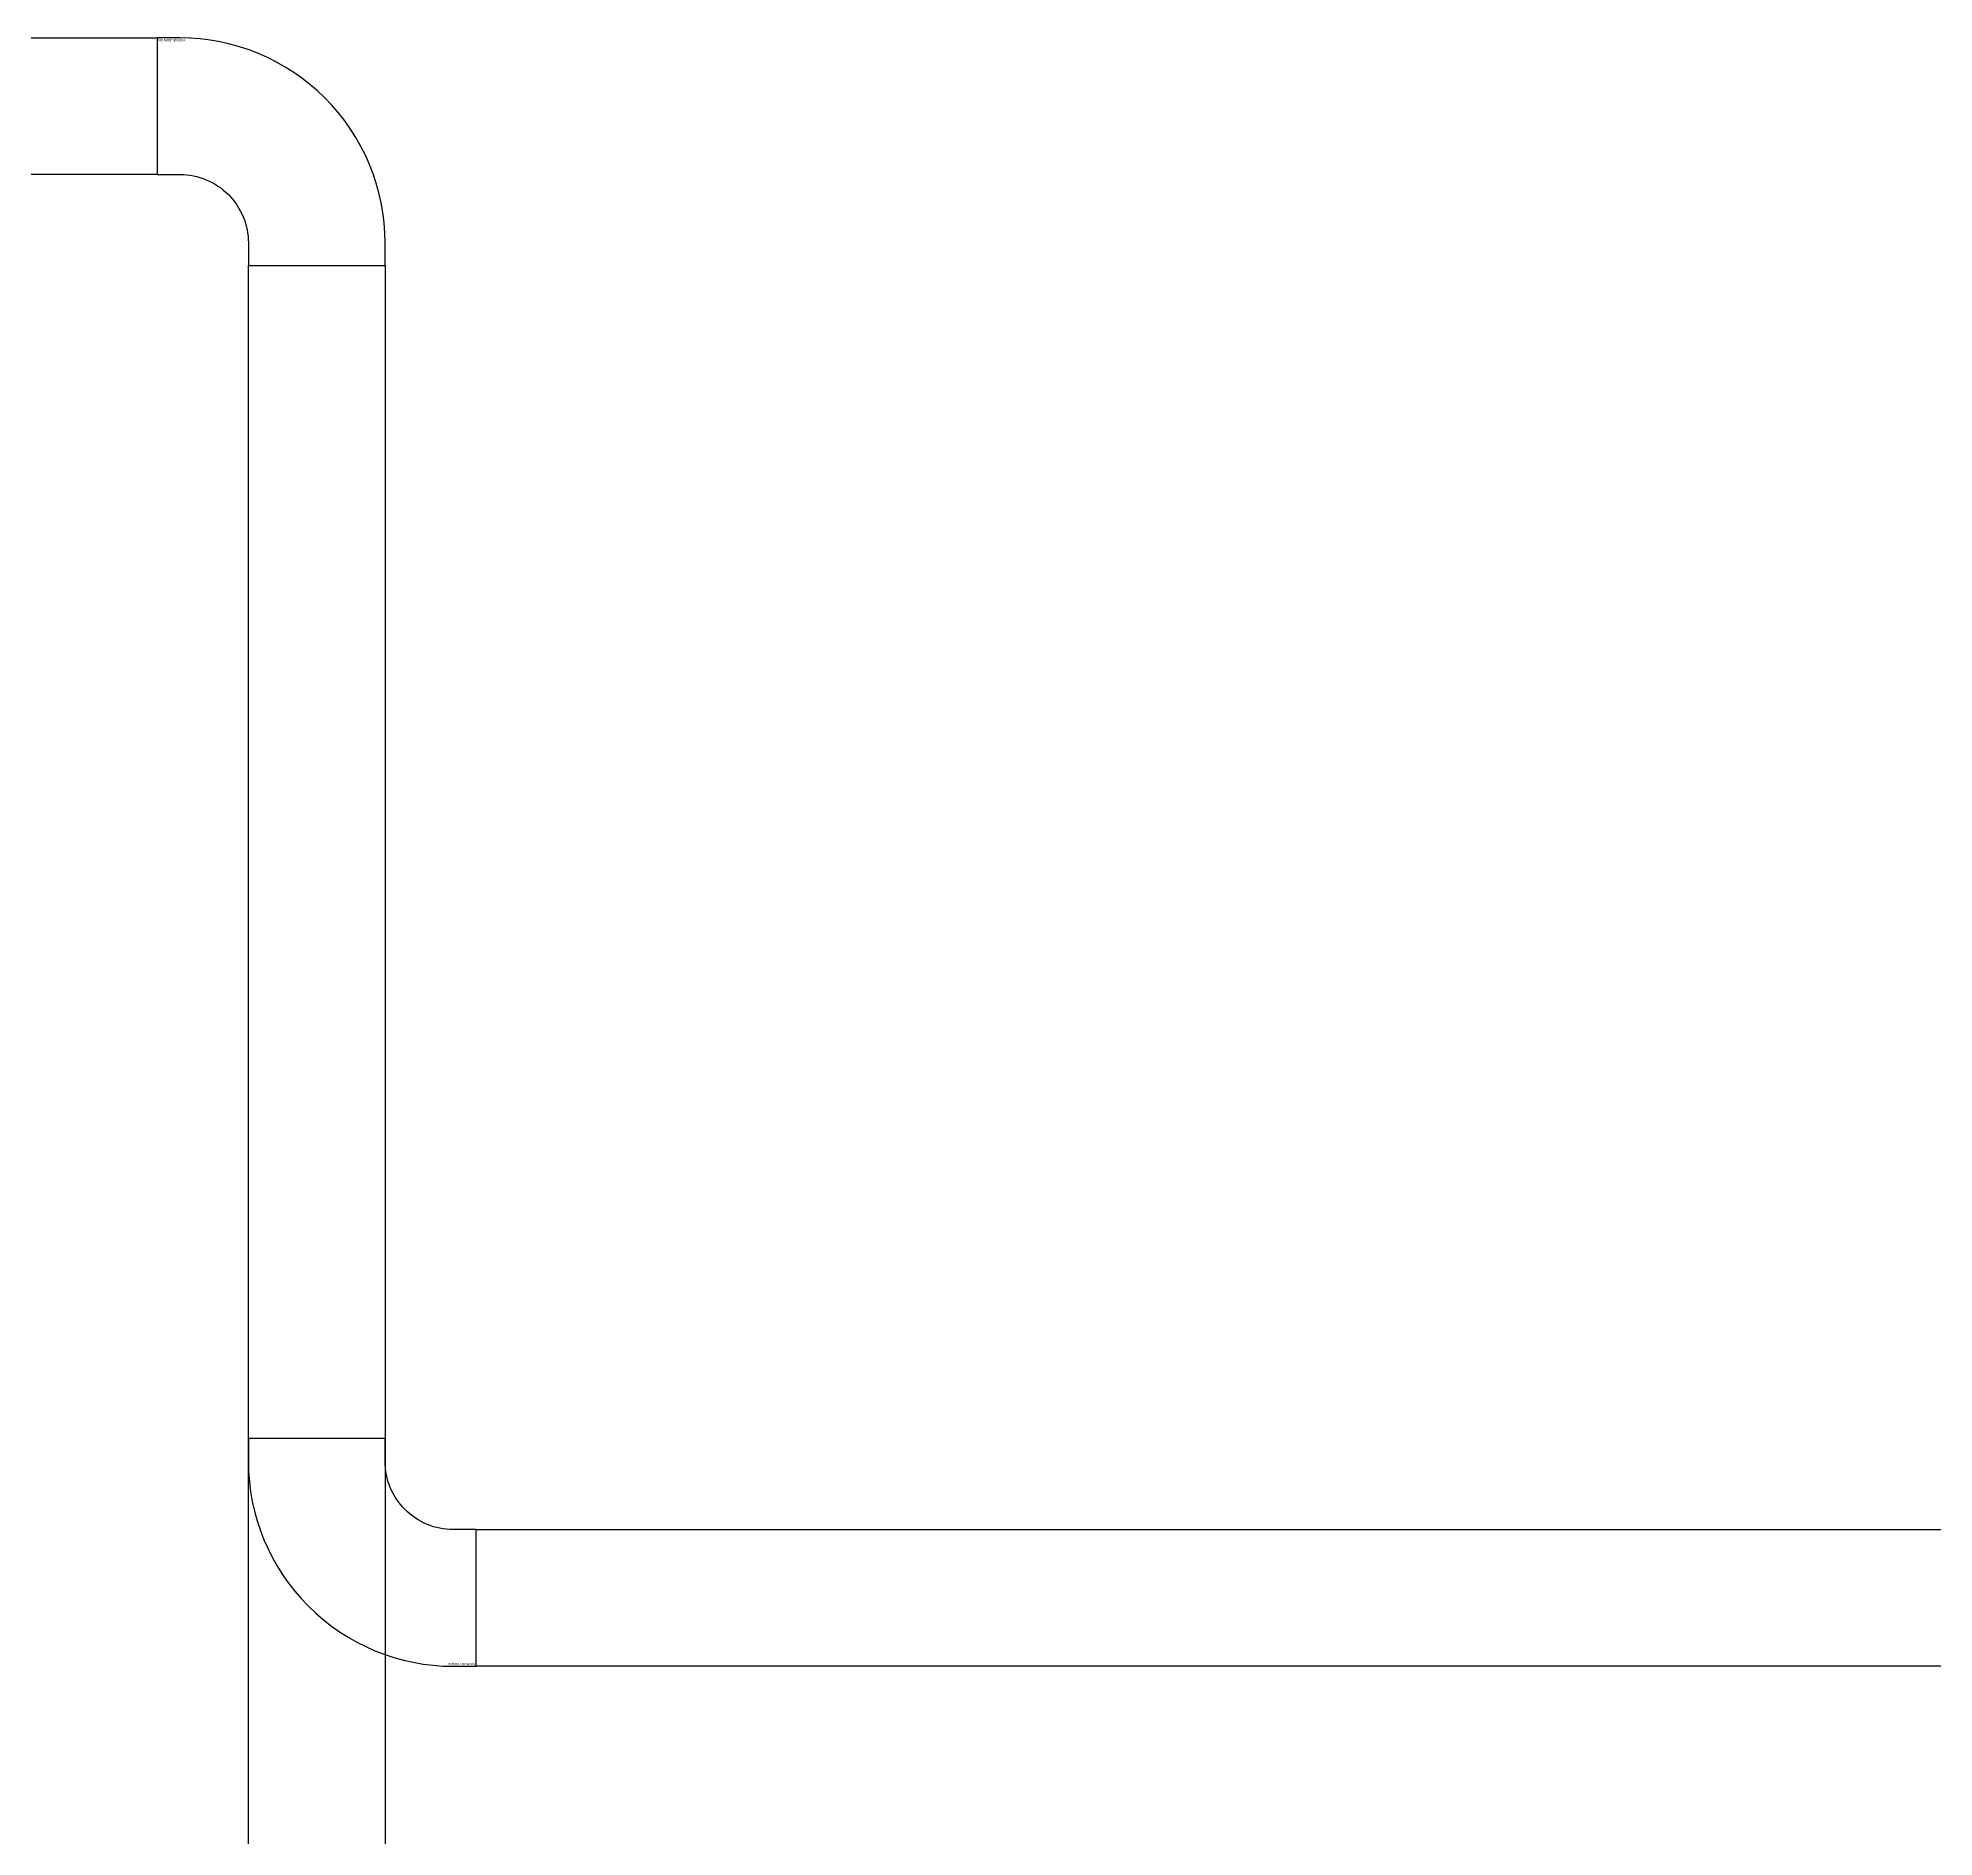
# Model space of a CAD drawing. Header units: millimetres. Extents: x 88028 to 500787, y -530175 to 1035835.
# Drawn here: x 124930 to 133255, y -80095 to -72195 of the extents above; entities that cross this region are included whole.
import ezdxf
from ezdxf.enums import TextEntityAlignment as Align

# ---------------------------------------------------------------- set-up
doc = ezdxf.new("R2010")
doc.units = ezdxf.units.MM
doc.header["$LTSCALE"] = 150
doc.layers.add('-----26 Electrical Cable Tray_건물(UPS)', color=100, linetype='Continuous')
doc.layers.add('-----26 Electrical Cable Tray_건물(일반)', color=20, linetype='Continuous')
doc.styles.get("Standard").update_dxf_attribs({"font": ''})
doc.styles.get('Standard').set_extended_font_data('Dotum')

# ---------------------------------------------------------------- blocks, each defined once
blk = doc.blocks.new('*U8')
at = {"color": 0}
blk.add_lwpolyline([(0, 0), (-100, 0, -0.414214), (-400, 300), (-400, 400), (-1000, 400), (-1000, 300, 0.414214), (-100, -600), (0, -600)], format="xyb", close=True, dxfattribs=at)
blk.add_text('W:600(ELBOW 90)', height=10, dxfattribs=at).set_placement((-5, -590), align=Align.MIDDLE_RIGHT)

msp = doc.modelspace()

# ---------------------------------------------------------------- linework, layer by layer
at = {"layer": '-----26 Electrical Cable Tray_건물(UPS)', "elevation": 0}
for points in [[(100953.6, -72795), (100953.6, -72195), (125453.6, -72195), (125453.6, -72795)], [(125853.6, -73195), (126453.6, -73195), (126453.6, -86995), (125853.6, -86995)]]:
    msp.add_lwpolyline(points, close=True, dxfattribs=at)
at = {"layer": '-----26 Electrical Cable Tray_건물(일반)', "elevation": 0}
for points in [[(100953.6, -72795), (100953.6, -72195), (125453.6, -72195), (125453.6, -72795)], [(125853.6, -73195), (126453.6, -73195), (126453.6, -78345), (125853.6, -78345)]]:
    msp.add_lwpolyline(points, close=True, dxfattribs=at)
at = {"layer": '-----26 Electrical Cable Tray_건물(일반)'}
msp.add_lwpolyline([(126853.6, -79345), (126853.6, -78745), (144453.6, -78745), (144453.6, -79345)], close=True, dxfattribs=at)

# ---------------------------------------------------------------- block references
at = {"layer": '-----26 Electrical Cable Tray_건물(UPS)', "rotation": 180}
msp.add_blockref('*U8', (125453.6, -72795), dxfattribs=at)
at = {"layer": '-----26 Electrical Cable Tray_건물(일반)', "rotation": 180}
msp.add_blockref('*U8', (125453.6, -72795), dxfattribs=at)
at = {"layer": '-----26 Electrical Cable Tray_건물(일반)'}
msp.add_blockref('*U8', (126853.6, -78745), dxfattribs=at)

doc.saveas('drawing.dxf')
